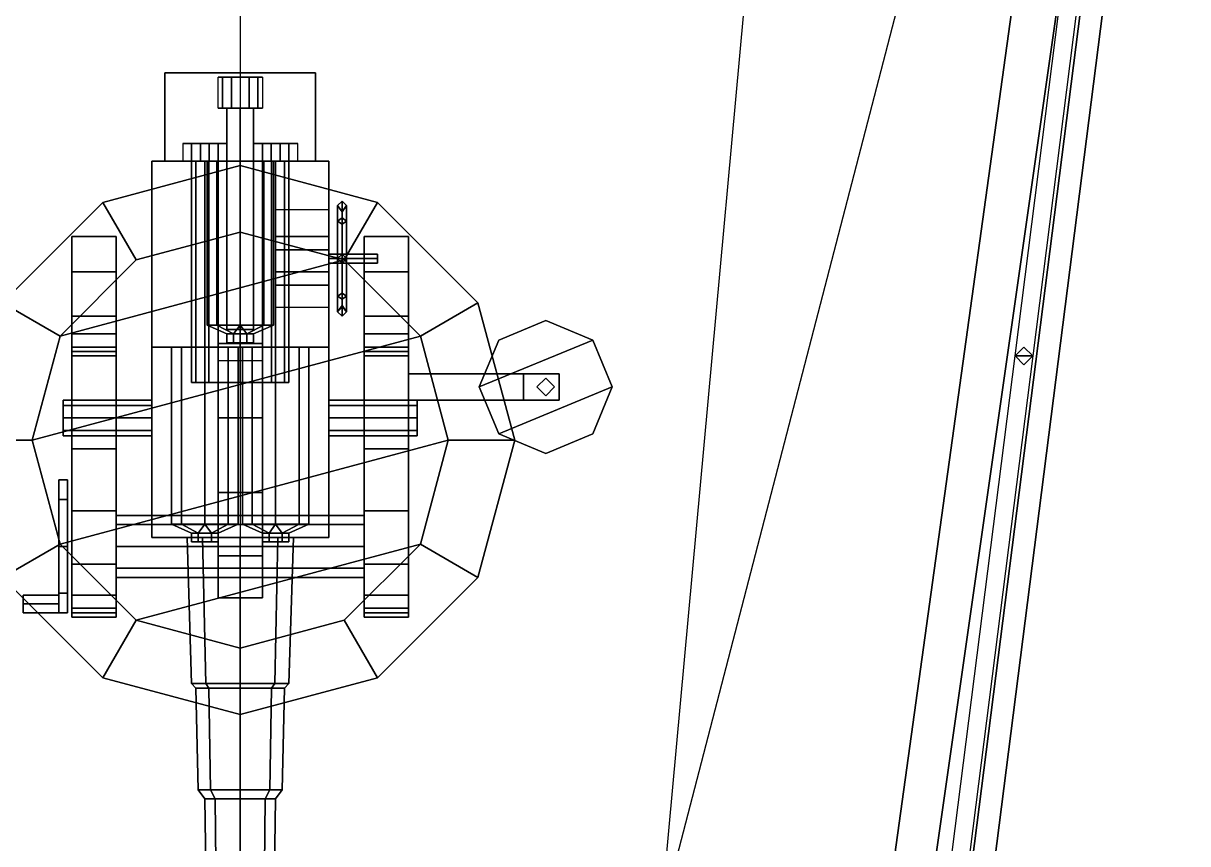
# Model space of a CAD drawing. Header units: millimetres. Extents: x -2.1 to 3, y -13.1 to 18.3.
# Drawn here: x -0.49 to 2.14, y -7.912 to -6.058 of the extents above; entities that cross this region are included whole.
import ezdxf

# ---------------------------------------------------------------- set-up
doc = ezdxf.new("R2010")
doc.units = ezdxf.units.MM
for name, color, linetype in [('barrel', 1, 'Continuous'), ('h2', 6, 'Continuous'), ('sleeve', 5, 'Continuous'), ('turret', 2, 'Continuous')]:
    doc.layers.add(name, color=color, linetype=linetype)

msp = doc.modelspace()

# ---------------------------------------------------------------- linework, layer by layer
for points in [[(0, -5.48, -1.16), (0, -11.79, -1.07), (-0.95, -8.08, -0.86), (-1.36, -3.6, -0.86)], [(-2.09, -4.52, 1.89), (-1.52, -9, 1.95), (1.52, -9, 1.95), (2.09, -4.52, 1.89)], [(2.14, -4.52, 1.74), (1.57, -9, 1.8), (1.52, -9, 1.8), (2.09, -4.52, 1.74)], [(2.09, -4.52, 1.86), (1.52, -9, 1.92), (1.57, -9, 1.92), (2.14, -4.52, 1.86)], [(1.57, -9, 1.92), (1.57, -9, 1.8), (2.14, -4.52, 1.74), (2.14, -4.52, 1.86)], [(0, -6.38, 1.94), (-0.31, -6.4631, 1.94), (-0.235, -6.593, 1.94), (0, -6.53, 1.94)], [(0, -6.38, 1.91), (-0.31, -6.4631, 1.91), (-0.31, -6.4631, 1.94), (0, -6.38, 1.94)], [(0.31, -6.4631, 1.94), (0, -6.38, 1.94), (0, -6.53, 1.94), (0.235, -6.593, 1.94)], [(0.31, -6.4631, 1.91), (0, -6.38, 1.91), (0, -6.38, 1.94), (0.31, -6.4631, 1.94)], [(-0.31, -6.4631, 1.94), (-0.5369, -6.69, 1.94), (-0.407, -6.765, 1.94), (-0.235, -6.593, 1.94)], [(-0.31, -6.4631, 1.91), (-0.5369, -6.69, 1.91), (-0.5369, -6.69, 1.94), (-0.31, -6.4631, 1.94)], [(0.5369, -6.69, 1.94), (0.31, -6.4631, 1.94), (0.235, -6.593, 1.94), (0.407, -6.765, 1.94)], [(0.5369, -6.69, 1.91), (0.31, -6.4631, 1.91), (0.31, -6.4631, 1.94), (0.5369, -6.69, 1.94)], [(-0.5369, -6.69, 1.94), (-0.62, -7, 1.94), (-0.47, -7, 1.94), (-0.407, -6.765, 1.94)], [(0.62, -7, 1.94), (0.5369, -6.69, 1.94), (0.407, -6.765, 1.94), (0.47, -7, 1.94)], [(0.62, -7, 1.91), (0.5369, -6.69, 1.91), (0.5369, -6.69, 1.94), (0.62, -7, 1.94)], [(-0.62, -7, 1.94), (-0.5369, -7.31, 1.94), (-0.407, -7.235, 1.94), (-0.47, -7, 1.94)], [(0.5369, -7.31, 1.94), (0.62, -7, 1.94), (0.47, -7, 1.94), (0.407, -7.235, 1.94)], [(0.5369, -7.31, 1.91), (0.62, -7, 1.91), (0.62, -7, 1.94), (0.5369, -7.31, 1.94)], [(-0.5369, -7.31, 1.94), (-0.31, -7.5369, 1.94), (-0.235, -7.407, 1.94), (-0.407, -7.235, 1.94)], [(0.31, -7.5369, 1.94), (0.5369, -7.31, 1.94), (0.407, -7.235, 1.94), (0.235, -7.407, 1.94)], [(-0.5369, -7.31, 1.91), (-0.31, -7.5369, 1.91), (-0.31, -7.5369, 1.94), (-0.5369, -7.31, 1.94)], [(0.31, -7.5369, 1.91), (0.5369, -7.31, 1.91), (0.5369, -7.31, 1.94), (0.31, -7.5369, 1.94)], [(-0.31, -7.5369, 1.94), (0, -7.62, 1.94), (0, -7.47, 1.94), (-0.235, -7.407, 1.94)], [(0, -7.62, 1.94), (0.31, -7.5369, 1.94), (0.235, -7.407, 1.94), (0, -7.47, 1.94)], [(-0.31, -7.5369, 1.91), (0, -7.62, 1.91), (0, -7.62, 1.94), (-0.31, -7.5369, 1.94)], [(0, -7.62, 1.91), (0.31, -7.5369, 1.91), (0.31, -7.5369, 1.94), (0, -7.62, 1.94)]]:
    msp.add_3dface(points)
at = {"layer": 'barrel'}
for points in [[(0.17, -6.37, 3.21), (0.17, -6.17, 3.21), (-0.17, -6.17, 3.21), (-0.17, -6.37, 3.21)], [(-0.17, -6.37, 2.92), (-0.17, -6.17, 2.92), (0.17, -6.17, 2.92), (0.17, -6.37, 2.92)], [(0.17, -6.17, 3.21), (0.17, -6.17, 2.92), (-0.17, -6.17, 2.92), (-0.17, -6.17, 3.21)], [(-0.17, -6.17, 3.21), (-0.17, -6.17, 2.92), (-0.17, -6.37, 2.92), (-0.17, -6.37, 3.21)], [(0.05, -6.18, 2.92), (0.04, -6.18, 2.85), (-0.04, -6.18, 2.85), (-0.05, -6.18, 2.92)], [(-0.05, -6.18, 2.92), (-0.04, -6.18, 2.85), (-0.04, -6.25, 2.85), (-0.05, -6.25, 2.92)], [(-0.02, -6.18, 2.79), (-0.04, -6.18, 2.85), (0.04, -6.18, 2.85), (0.02, -6.18, 2.79)], [(-0.02, -6.25, 2.79), (-0.04, -6.25, 2.85), (-0.04, -6.18, 2.85), (-0.02, -6.18, 2.79)], [(0.02, -6.18, 2.79), (0.02, -6.25, 2.79), (-0.02, -6.25, 2.79), (-0.02, -6.18, 2.79)], [(0.04, -6.18, 2.85), (0.04, -6.25, 2.85), (0.02, -6.25, 2.79), (0.02, -6.18, 2.79)], [(0.04, -6.25, 2.85), (0.04, -6.18, 2.85), (0.05, -6.18, 2.92), (0.05, -6.25, 2.92)], [(0.17, -6.37, 2.92), (0.17, -6.17, 2.92), (0.17, -6.17, 3.21), (0.17, -6.37, 3.21)], [(-0.05, -6.25, 2.92), (-0.04, -6.25, 2.85), (0.04, -6.25, 2.85), (0.05, -6.25, 2.92)], [(0.02, -6.25, 2.79), (0.04, -6.25, 2.85), (-0.04, -6.25, 2.85), (-0.02, -6.25, 2.79)], [(0, -6.75, 2.86), (-0.03, -6.75, 2.89), (-0.03, -6.25, 2.89), (0, -6.25, 2.86)], [(-0.03, -6.75, 2.89), (0, -6.75, 2.92), (0, -6.25, 2.92), (-0.03, -6.25, 2.89)], [(0.03, -6.75, 2.89), (0, -6.75, 2.86), (0, -6.25, 2.86), (0.03, -6.25, 2.89)], [(0, -6.75, 2.92), (0.03, -6.75, 2.89), (0.03, -6.25, 2.89), (0, -6.25, 2.92)], [(-0.11, -6.33, 3.27), (-0.13, -6.33, 3.21), (-0.13, -6.37, 3.21), (-0.11, -6.37, 3.27)], [(-0.05, -6.33, 3.27), (-0.03, -6.33, 3.21), (-0.13, -6.33, 3.21), (-0.11, -6.33, 3.27)], [(-0.09, -6.37, 3.3), (-0.09, -6.33, 3.3), (-0.11, -6.33, 3.27), (-0.11, -6.37, 3.27)], [(-0.11, -6.33, 3.27), (-0.09, -6.33, 3.3), (-0.07, -6.33, 3.3), (-0.05, -6.33, 3.27)], [(-0.07, -6.37, 3.3), (-0.07, -6.33, 3.3), (-0.09, -6.33, 3.3), (-0.09, -6.37, 3.3)], [(-0.05, -6.33, 3.27), (-0.07, -6.33, 3.3), (-0.07, -6.37, 3.3), (-0.05, -6.37, 3.27)], [(-0.03, -6.37, 3.21), (-0.03, -6.33, 3.21), (-0.05, -6.33, 3.27), (-0.05, -6.37, 3.27)], [(0.11, -6.33, 3.27), (0.13, -6.33, 3.21), (0.03, -6.33, 3.21), (0.05, -6.33, 3.27)], [(0.05, -6.33, 3.27), (0.03, -6.33, 3.21), (0.03, -6.37, 3.21), (0.05, -6.37, 3.27)], [(0.05, -6.33, 3.27), (0.07, -6.33, 3.3), (0.09, -6.33, 3.3), (0.11, -6.33, 3.27)], [(0.07, -6.37, 3.3), (0.07, -6.33, 3.3), (0.05, -6.33, 3.27), (0.05, -6.37, 3.27)], [(0.09, -6.37, 3.3), (0.09, -6.33, 3.3), (0.07, -6.33, 3.3), (0.07, -6.37, 3.3)], [(0.11, -6.33, 3.27), (0.09, -6.33, 3.3), (0.09, -6.37, 3.3), (0.11, -6.37, 3.27)], [(0.13, -6.37, 3.21), (0.13, -6.33, 3.21), (0.11, -6.33, 3.27), (0.11, -6.37, 3.27)], [(-0.17, -6.37, 3.21), (-0.17, -6.37, 2.92), (0.17, -6.37, 2.92), (0.17, -6.37, 3.21)], [(-0.11, -6.37, 3.27), (-0.13, -6.37, 3.21), (-0.03, -6.37, 3.21), (-0.05, -6.37, 3.27)], [(-0.08, -6.87, 3.24), (-0.11, -6.87, 3.27), (-0.11, -6.37, 3.27), (-0.08, -6.37, 3.24)], [(-0.11, -6.87, 3.27), (-0.08, -6.87, 3.3), (-0.08, -6.37, 3.3), (-0.11, -6.37, 3.27)], [(-0.05, -6.37, 3.27), (-0.07, -6.37, 3.3), (-0.09, -6.37, 3.3), (-0.11, -6.37, 3.27)], [(-0.0707, -6.87, 3.0093), (-0.1, -6.87, 3.08), (-0.1, -6.37, 3.08), (-0.0707, -6.37, 3.0093)], [(-0.1, -6.87, 3.08), (-0.0707, -6.87, 3.1507), (-0.0707, -6.37, 3.1507), (-0.1, -6.37, 3.08)], [(-0.05, -6.87, 3.27), (-0.08, -6.87, 3.24), (-0.08, -6.37, 3.24), (-0.05, -6.37, 3.27)], [(-0.08, -6.87, 3.3), (-0.05, -6.87, 3.27), (-0.05, -6.37, 3.27), (-0.08, -6.37, 3.3)], [(0, -6.87, 2.98), (-0.0707, -6.87, 3.0093), (-0.0707, -6.37, 3.0093), (0, -6.37, 2.98)], [(-0.0707, -6.87, 3.1507), (0, -6.87, 3.18), (0, -6.37, 3.18), (-0.0707, -6.37, 3.1507)], [(0.0707, -6.87, 3.0093), (0, -6.87, 2.98), (0, -6.37, 2.98), (0.0707, -6.37, 3.0093)], [(0, -6.87, 3.18), (0.0707, -6.87, 3.1507), (0.0707, -6.37, 3.1507), (0, -6.37, 3.18)], [(0.05, -6.37, 3.27), (0.03, -6.37, 3.21), (0.13, -6.37, 3.21), (0.11, -6.37, 3.27)], [(0.08, -6.87, 3.24), (0.05, -6.87, 3.27), (0.05, -6.37, 3.27), (0.08, -6.37, 3.24)], [(0.05, -6.87, 3.27), (0.08, -6.87, 3.3), (0.08, -6.37, 3.3), (0.05, -6.37, 3.27)], [(0.11, -6.37, 3.27), (0.09, -6.37, 3.3), (0.07, -6.37, 3.3), (0.05, -6.37, 3.27)], [(0.1, -6.87, 3.08), (0.0707, -6.87, 3.0093), (0.0707, -6.37, 3.0093), (0.1, -6.37, 3.08)], [(0.0707, -6.87, 3.1507), (0.1, -6.87, 3.08), (0.1, -6.37, 3.08), (0.0707, -6.37, 3.1507)], [(0.11, -6.87, 3.27), (0.08, -6.87, 3.24), (0.08, -6.37, 3.24), (0.11, -6.37, 3.27)], [(0.08, -6.87, 3.3), (0.11, -6.87, 3.27), (0.11, -6.37, 3.27), (0.08, -6.37, 3.3)], [(-0.0424, -9.19, 3.0376), (-0.06, -9.19, 3.08), (-0.08, -7.81, 3.08), (-0.0566, -7.81, 3.0234)], [(-0.06, -9.19, 3.08), (-0.0424, -9.19, 3.1224), (-0.0566, -7.81, 3.1366), (-0.08, -7.81, 3.08)], [(0, -9.19, 3.02), (-0.0424, -9.19, 3.0376), (-0.0566, -7.81, 3.0234), (0, -7.81, 3)], [(-0.0424, -9.19, 3.1224), (0, -9.19, 3.14), (0, -7.81, 3.16), (-0.0566, -7.81, 3.1366)], [(0.0424, -9.19, 3.0376), (0, -9.19, 3.02), (0, -7.81, 3), (0.0566, -7.81, 3.0234)], [(0, -9.19, 3.14), (0.0424, -9.19, 3.1224), (0.0566, -7.81, 3.1366), (0, -7.81, 3.16)], [(0.06, -9.19, 3.08), (0.0424, -9.19, 3.0376), (0.0566, -7.81, 3.0234), (0.08, -7.81, 3.08)], [(0.0424, -9.19, 3.1224), (0.06, -9.19, 3.08), (0.08, -7.81, 3.08), (0.0566, -7.81, 3.1366)]]:
    msp.add_3dface(points, dxfattribs=at)
at = {"layer": 'h2'}
for points in [[(0, -5.48, -1.16), (0, -11.79, -1.07), (0.95, -8.08, -0.86), (1.36, -3.6, -0.86)], [(0.95, -8.08, -0.86), (0.5, -10.29, -0.86), (1.42, -8.36, -0.02), (2.04, -3.88, -0.02)], [(2.04, -3.88, -0.02), (1.42, -8.36, -0.02), (1.42, -9, 1.02), (2.06, -4.52, 1.02)], [(2.06, -4.52, 1.02), (1.42, -9, 1.02), (1.52, -9, 1.8), (2.09, -4.52, 1.74)], [(2.09, -4.52, 1.86), (1.52, -9, 1.92), (1.52, -9, 1.95), (2.09, -4.52, 1.89)], [(1.98, -5.31, 2.35), (1.79, -6.81, 2.37), (1.75, -6.81, 2.37), (1.94, -5.31, 2.35)], [(1.98, -5.31, 2.74), (1.79, -6.81, 2.76), (1.75, -6.81, 2.76), (1.94, -5.31, 2.74)], [(1.79, -6.81, 2.37), (1.6, -8.31, 2.39), (1.56, -8.31, 2.39), (1.75, -6.81, 2.37)], [(1.79, -6.81, 2.76), (1.6, -8.31, 2.78), (1.56, -8.31, 2.78), (1.75, -6.81, 2.76)], [(1.75, -6.81, 1.92), (1.77, -6.79, 1.92), (1.77, -6.79, 2.76), (1.75, -6.81, 2.76)], [(1.77, -6.83, 1.92), (1.75, -6.81, 1.92), (1.75, -6.81, 2.76), (1.77, -6.83, 2.76)], [(1.77, -6.79, 1.92), (1.79, -6.81, 1.92), (1.79, -6.81, 2.76), (1.77, -6.79, 2.76)], [(1.79, -6.81, 1.92), (1.77, -6.83, 1.92), (1.77, -6.83, 2.76), (1.79, -6.81, 2.76)]]:
    msp.add_3dface(points, dxfattribs=at)
at = {"layer": 'sleeve'}
for points in [[(0.2, -6.79, 3.36), (0.2, -6.37, 3.36), (-0.2, -6.37, 3.36), (-0.2, -6.79, 3.36)], [(-0.2, -6.37, 3.36), (-0.2, -6.37, 2.96), (-0.2, -6.79, 3.2), (-0.2, -6.79, 3.36)], [(-0.2, -7.22, 2.96), (-0.2, -6.37, 2.96), (0.2, -6.37, 2.96), (0.2, -7.22, 2.96)], [(0.2, -6.37, 3.36), (0.2, -6.37, 2.96), (-0.2, -6.37, 2.96), (-0.2, -6.37, 3.36)], [(-0.2, -6.79, 3.2), (-0.2, -6.37, 2.96), (-0.2, -7.22, 2.96), (-0.2, -7.22, 3.2)], [(-0.075, -6.37, 2.89), (0.053, -6.37, 2.837), (0, -6.37, 2.815), (-0.053, -6.37, 2.837)], [(-0.053, -6.37, 2.943), (0.075, -6.37, 2.89), (0.053, -6.37, 2.837), (-0.075, -6.37, 2.89)], [(-0.053, -6.74, 2.837), (-0.075, -6.74, 2.89), (-0.075, -6.37, 2.89), (-0.053, -6.37, 2.837)], [(-0.075, -6.74, 2.89), (-0.053, -6.74, 2.943), (-0.053, -6.37, 2.943), (-0.075, -6.37, 2.89)], [(0, -6.37, 2.965), (0.053, -6.37, 2.943), (0.075, -6.37, 2.89), (-0.053, -6.37, 2.943)], [(0, -6.74, 2.815), (-0.053, -6.74, 2.837), (-0.053, -6.37, 2.837), (0, -6.37, 2.815)], [(-0.053, -6.74, 2.943), (0, -6.74, 2.965), (0, -6.37, 2.965), (-0.053, -6.37, 2.943)], [(0.053, -6.74, 2.837), (0, -6.74, 2.815), (0, -6.37, 2.815), (0.053, -6.37, 2.837)], [(0, -6.74, 2.965), (0.053, -6.74, 2.943), (0.053, -6.37, 2.943), (0, -6.37, 2.965)], [(0.075, -6.74, 2.89), (0.053, -6.74, 2.837), (0.053, -6.37, 2.837), (0.075, -6.37, 2.89)], [(0.053, -6.74, 2.943), (0.075, -6.74, 2.89), (0.075, -6.37, 2.89), (0.053, -6.37, 2.943)], [(0.2, -6.79, 3.2), (0.2, -6.37, 2.96), (0.2, -6.37, 3.36), (0.2, -6.79, 3.36)], [(0.2, -7.22, 2.96), (0.2, -6.37, 2.96), (0.2, -6.79, 3.2), (0.2, -7.22, 3.2)], [(0.22, -6.47, 3.45), (0.23, -6.46, 3.45), (0.23, -6.4981, 3.3581), (0.22, -6.5051, 3.3651)], [(0.22, -6.5051, 3.5349), (0.23, -6.4981, 3.5419), (0.23, -6.46, 3.45), (0.22, -6.47, 3.45)], [(0.23, -6.46, 3.45), (0.24, -6.47, 3.45), (0.24, -6.5051, 3.3651), (0.23, -6.4981, 3.3581)], [(0.23, -6.4981, 3.5419), (0.24, -6.5051, 3.5349), (0.24, -6.47, 3.45), (0.23, -6.46, 3.45)], [(0.2, -6.54, 3.46), (0.2, -6.48, 3.36), (0.08, -6.48, 3.36), (0.08, -6.54, 3.46)], [(0.08, -6.54, 3.46), (0.08, -6.48, 3.36), (0.08, -6.7, 3.36), (0.08, -6.65, 3.46)], [(0.2, -6.7, 3.36), (0.2, -6.48, 3.36), (0.2, -6.54, 3.46), (0.2, -6.65, 3.46)], [(0.23, -6.4841, 3.44), (0.22, -6.47, 3.45), (0.22, -6.5051, 3.3651), (0.23, -6.5122, 3.3722)], [(0.23, -6.6959, 3.44), (0.22, -6.71, 3.45), (0.22, -6.47, 3.45), (0.23, -6.4841, 3.44)], [(0.22, -6.71, 3.45), (0.23, -6.6959, 3.46), (0.23, -6.4841, 3.46), (0.22, -6.47, 3.45)], [(0.23, -6.5122, 3.5278), (0.22, -6.5051, 3.5349), (0.22, -6.47, 3.45), (0.23, -6.4841, 3.46)], [(0.24, -6.47, 3.45), (0.23, -6.4841, 3.44), (0.23, -6.5122, 3.3722), (0.24, -6.5051, 3.3651)], [(0.24, -6.71, 3.45), (0.23, -6.6959, 3.44), (0.23, -6.4841, 3.44), (0.24, -6.47, 3.45)], [(0.23, -6.6959, 3.46), (0.24, -6.71, 3.45), (0.24, -6.47, 3.45), (0.23, -6.4841, 3.46)], [(0.24, -6.5051, 3.5349), (0.23, -6.5122, 3.5278), (0.23, -6.4841, 3.46), (0.24, -6.47, 3.45)], [(0.22, -6.5051, 3.3651), (0.23, -6.4981, 3.3581), (0.23, -6.59, 3.32), (0.22, -6.59, 3.33)], [(0.22, -6.59, 3.57), (0.23, -6.59, 3.58), (0.23, -6.4981, 3.5419), (0.22, -6.5051, 3.5349)], [(0.23, -6.5122, 3.3722), (0.22, -6.5051, 3.3651), (0.22, -6.59, 3.33), (0.23, -6.58, 3.3441)], [(0.23, -6.58, 3.5559), (0.22, -6.59, 3.57), (0.22, -6.5051, 3.5349), (0.23, -6.5122, 3.5278)], [(0.23, -6.4981, 3.3581), (0.24, -6.5051, 3.3651), (0.24, -6.59, 3.33), (0.23, -6.59, 3.32)], [(0.23, -6.59, 3.58), (0.24, -6.59, 3.57), (0.24, -6.5051, 3.5349), (0.23, -6.4981, 3.5419)], [(0.24, -6.5051, 3.3651), (0.23, -6.5122, 3.3722), (0.23, -6.58, 3.3441), (0.24, -6.59, 3.33)], [(0.24, -6.59, 3.57), (0.23, -6.58, 3.5559), (0.23, -6.5122, 3.5278), (0.24, -6.5051, 3.5349)], [(0.08, -6.57, 3.5), (0.08, -6.54, 3.46), (0.08, -6.65, 3.46), (0.08, -6.62, 3.5)], [(0.2, -6.57, 3.5), (0.2, -6.54, 3.46), (0.08, -6.54, 3.46), (0.08, -6.57, 3.5)], [(0.2, -6.65, 3.46), (0.2, -6.54, 3.46), (0.2, -6.57, 3.5), (0.2, -6.62, 3.5)], [(0.2, -6.62, 3.5), (0.2, -6.57, 3.5), (0.08, -6.57, 3.5), (0.08, -6.62, 3.5)], [(0.2, -6.59, 3.44), (0.2, -6.58, 3.45), (0.23, -6.58, 3.45), (0.23, -6.59, 3.44)], [(0.2, -6.58, 3.45), (0.2, -6.59, 3.46), (0.23, -6.59, 3.46), (0.23, -6.58, 3.45)], [(0.2, -6.6, 3.45), (0.2, -6.59, 3.44), (0.23, -6.59, 3.44), (0.23, -6.6, 3.45)], [(0.2, -6.59, 3.46), (0.2, -6.6, 3.45), (0.23, -6.6, 3.45), (0.23, -6.59, 3.46)], [(0.23, -6.58, 3.3441), (0.22, -6.59, 3.33), (0.22, -6.59, 3.57), (0.23, -6.58, 3.5559)], [(0.22, -6.59, 3.33), (0.23, -6.6, 3.3441), (0.23, -6.6, 3.5559), (0.22, -6.59, 3.57)], [(0.22, -6.59, 3.33), (0.23, -6.59, 3.32), (0.23, -6.6819, 3.3581), (0.22, -6.6749, 3.3651)], [(0.23, -6.6, 3.3441), (0.22, -6.59, 3.33), (0.22, -6.6749, 3.3651), (0.23, -6.6678, 3.3722)], [(0.22, -6.6749, 3.5349), (0.23, -6.6819, 3.5419), (0.23, -6.59, 3.58), (0.22, -6.59, 3.57)], [(0.23, -6.6678, 3.5278), (0.22, -6.6749, 3.5349), (0.22, -6.59, 3.57), (0.23, -6.6, 3.5559)], [(0.24, -6.59, 3.33), (0.23, -6.58, 3.3441), (0.23, -6.58, 3.5559), (0.24, -6.59, 3.57)], [(0.23, -6.59, 3.32), (0.23, -6.58, 3.33), (0.31, -6.58, 3.33), (0.31, -6.59, 3.32)], [(0.23, -6.58, 3.33), (0.23, -6.59, 3.34), (0.31, -6.59, 3.34), (0.31, -6.58, 3.33)], [(0.23, -6.6, 3.3441), (0.24, -6.59, 3.33), (0.24, -6.59, 3.57), (0.23, -6.6, 3.5559)], [(0.23, -6.6, 3.33), (0.23, -6.59, 3.32), (0.31, -6.59, 3.32), (0.31, -6.6, 3.33)], [(0.23, -6.59, 3.34), (0.23, -6.6, 3.33), (0.31, -6.6, 3.33), (0.31, -6.59, 3.34)], [(0.23, -6.59, 3.32), (0.24, -6.59, 3.33), (0.24, -6.6749, 3.3651), (0.23, -6.6819, 3.3581)], [(0.24, -6.59, 3.33), (0.23, -6.6, 3.3441), (0.23, -6.6678, 3.3722), (0.24, -6.6749, 3.3651)], [(0.23, -6.6819, 3.5419), (0.24, -6.6749, 3.5349), (0.24, -6.59, 3.57), (0.23, -6.59, 3.58)], [(0.24, -6.6749, 3.5349), (0.23, -6.6678, 3.5278), (0.23, -6.6, 3.5559), (0.24, -6.59, 3.57)], [(0.31, -6.59, 3.34), (0.31, -6.6, 3.33), (0.31, -6.59, 3.32), (0.31, -6.58, 3.33)], [(0.08, -6.62, 3.5), (0.08, -6.65, 3.46), (0.2, -6.65, 3.46), (0.2, -6.62, 3.5)], [(0.08, -6.65, 3.46), (0.08, -6.7, 3.36), (0.2, -6.7, 3.36), (0.2, -6.65, 3.46)], [(0.23, -6.6678, 3.3722), (0.22, -6.6749, 3.3651), (0.22, -6.71, 3.45), (0.23, -6.7, 3.45)], [(0.23, -6.7, 3.45), (0.22, -6.71, 3.45), (0.22, -6.6749, 3.5349), (0.23, -6.6678, 3.5278)], [(0.22, -6.6749, 3.3651), (0.23, -6.6819, 3.3581), (0.23, -6.72, 3.45), (0.22, -6.71, 3.45)], [(0.22, -6.71, 3.45), (0.23, -6.72, 3.45), (0.23, -6.6819, 3.5419), (0.22, -6.6749, 3.5349)], [(0.24, -6.6749, 3.3651), (0.23, -6.6678, 3.3722), (0.23, -6.7, 3.45), (0.24, -6.71, 3.45)], [(0.24, -6.71, 3.45), (0.23, -6.7, 3.45), (0.23, -6.6678, 3.5278), (0.24, -6.6749, 3.5349)], [(0.23, -6.6819, 3.3581), (0.24, -6.6749, 3.3651), (0.24, -6.71, 3.45), (0.23, -6.72, 3.45)], [(0.23, -6.72, 3.45), (0.24, -6.71, 3.45), (0.24, -6.6749, 3.5349), (0.23, -6.6819, 3.5419)], [(-0.03, -6.76, 2.89), (-0.015, -6.76, 2.916), (-0.053, -6.74, 2.943), (-0.075, -6.74, 2.89)], [(-0.015, -6.76, 2.864), (-0.03, -6.76, 2.89), (-0.075, -6.74, 2.89), (-0.053, -6.74, 2.837)], [(-0.015, -6.76, 2.864), (-0.015, -6.76, 2.864), (-0.053, -6.74, 2.837), (0, -6.74, 2.815)], [(-0.015, -6.76, 2.916), (0.015, -6.76, 2.916), (0, -6.74, 2.965), (-0.053, -6.74, 2.943)], [(0.015, -6.76, 2.864), (-0.015, -6.76, 2.864), (0, -6.74, 2.815), (0.053, -6.74, 2.837)], [(0.015, -6.76, 2.916), (0.015, -6.76, 2.916), (0.053, -6.74, 2.943), (0, -6.74, 2.965)], [(0.03, -6.76, 2.89), (0.015, -6.76, 2.864), (0.053, -6.74, 2.837), (0.075, -6.74, 2.89)], [(0.015, -6.76, 2.916), (0.03, -6.76, 2.89), (0.075, -6.74, 2.89), (0.053, -6.74, 2.943)], [(-0.05, -6.7816, 2.6735), (-0.05, -6.82, 2.96), (0.05, -6.82, 2.96), (0.05, -6.7816, 2.6735)], [(-0.05, -7.22, 2.96), (-0.05, -6.82, 2.96), (-0.05, -6.7816, 2.6735), (-0.05, -6.95, 2.64)], [(-0.05, -6.95, 2.64), (-0.05, -6.7816, 2.6735), (0.05, -6.7816, 2.6735), (0.05, -6.95, 2.64)], [(-0.015, -6.78, 2.864), (-0.03, -6.78, 2.89), (-0.03, -6.76, 2.89), (-0.015, -6.76, 2.864)], [(-0.03, -6.78, 2.89), (-0.015, -6.78, 2.916), (-0.015, -6.76, 2.916), (-0.03, -6.76, 2.89)], [(-0.015, -6.78, 2.864), (0.015, -6.78, 2.864), (0.03, -6.78, 2.89), (-0.03, -6.78, 2.89)], [(-0.03, -6.78, 2.89), (0.03, -6.78, 2.89), (0.015, -6.78, 2.916), (-0.015, -6.78, 2.916)], [(0.015, -6.78, 2.864), (-0.015, -6.78, 2.864), (-0.015, -6.76, 2.864), (0.015, -6.76, 2.864)], [(-0.015, -6.78, 2.916), (0.015, -6.78, 2.916), (0.015, -6.76, 2.916), (-0.015, -6.76, 2.916)], [(0.03, -6.78, 2.89), (0.015, -6.78, 2.864), (0.015, -6.76, 2.864), (0.03, -6.76, 2.89)], [(0.015, -6.78, 2.916), (0.03, -6.78, 2.89), (0.03, -6.76, 2.89), (0.015, -6.76, 2.916)], [(0.05, -6.95, 2.64), (0.05, -6.7816, 2.6735), (0.05, -6.82, 2.96), (0.05, -7.22, 2.96)], [(-0.2, -6.79, 3.36), (-0.2, -6.79, 3.2), (0.2, -6.79, 3.2), (0.2, -6.79, 3.36)], [(0.2, -7.22, 3.2), (0.2, -6.79, 3.2), (-0.2, -6.79, 3.2), (-0.2, -7.22, 3.2)], [(-0.133, -7.19, 3.217), (-0.155, -7.19, 3.27), (-0.155, -6.79, 3.27), (-0.133, -6.79, 3.217)], [(-0.155, -7.19, 3.27), (-0.133, -7.19, 3.323), (-0.133, -6.79, 3.323), (-0.155, -6.79, 3.27)], [(-0.08, -7.19, 3.195), (-0.133, -7.19, 3.217), (-0.133, -6.79, 3.217), (-0.08, -6.79, 3.195)], [(-0.133, -7.19, 3.323), (-0.08, -7.19, 3.345), (-0.08, -6.79, 3.345), (-0.133, -6.79, 3.323)], [(-0.027, -7.19, 3.217), (-0.08, -7.19, 3.195), (-0.08, -6.79, 3.195), (-0.027, -6.79, 3.217)], [(-0.08, -7.19, 3.345), (-0.027, -7.19, 3.323), (-0.027, -6.79, 3.323), (-0.08, -6.79, 3.345)], [(-0.005, -7.19, 3.27), (-0.027, -7.19, 3.217), (-0.027, -6.79, 3.217), (-0.005, -6.79, 3.27)], [(-0.027, -7.19, 3.323), (-0.005, -7.19, 3.27), (-0.005, -6.79, 3.27), (-0.027, -6.79, 3.323)], [(0.027, -7.19, 3.217), (0.005, -7.19, 3.27), (0.005, -6.79, 3.27), (0.027, -6.79, 3.217)], [(0.005, -7.19, 3.27), (0.027, -7.19, 3.323), (0.027, -6.79, 3.323), (0.005, -6.79, 3.27)], [(0.08, -7.19, 3.195), (0.027, -7.19, 3.217), (0.027, -6.79, 3.217), (0.08, -6.79, 3.195)], [(0.027, -7.19, 3.323), (0.08, -7.19, 3.345), (0.08, -6.79, 3.345), (0.027, -6.79, 3.323)], [(0.133, -7.19, 3.217), (0.08, -7.19, 3.195), (0.08, -6.79, 3.195), (0.133, -6.79, 3.217)], [(0.08, -7.19, 3.345), (0.133, -7.19, 3.323), (0.133, -6.79, 3.323), (0.08, -6.79, 3.345)], [(0.155, -7.19, 3.27), (0.133, -7.19, 3.217), (0.133, -6.79, 3.217), (0.155, -6.79, 3.27)], [(0.133, -7.19, 3.323), (0.155, -7.19, 3.27), (0.155, -6.79, 3.27), (0.133, -6.79, 3.323)], [(-0.4, -6.95, 3.12), (-0.4, -6.9217, 3.1083), (-0.4, -6.91, 3.08), (-0.4, -6.9783, 3.1083)], [(-0.4, -6.9783, 3.1083), (-0.4, -6.91, 3.08), (-0.4, -6.9217, 3.0517), (-0.4, -6.99, 3.08)], [(-0.4, -6.9217, 3.0517), (-0.4, -6.91, 3.08), (-0.2, -6.91, 3.08), (-0.2, -6.9217, 3.0517)], [(-0.4, -6.91, 3.08), (-0.4, -6.9217, 3.1083), (-0.2, -6.9217, 3.1083), (-0.2, -6.91, 3.08)], [(0.2, -6.9217, 3.0517), (0.2, -6.91, 3.08), (0.4, -6.91, 3.08), (0.4, -6.9217, 3.0517)], [(0.2, -6.91, 3.08), (0.2, -6.9217, 3.1083), (0.4, -6.9217, 3.1083), (0.4, -6.91, 3.08)], [(0.4, -6.91, 3.08), (0.4, -6.9783, 3.0517), (0.4, -6.95, 3.04), (0.4, -6.9217, 3.0517)], [(0.4, -6.9217, 3.1083), (0.4, -6.99, 3.08), (0.4, -6.9783, 3.0517), (0.4, -6.91, 3.08)], [(-0.4, -6.99, 3.08), (-0.4, -6.9217, 3.0517), (-0.4, -6.95, 3.04), (-0.4, -6.9783, 3.0517)], [(-0.4, -6.95, 3.04), (-0.4, -6.9217, 3.0517), (-0.2, -6.9217, 3.0517), (-0.2, -6.95, 3.04)], [(-0.4, -6.9217, 3.1083), (-0.4, -6.95, 3.12), (-0.2, -6.95, 3.12), (-0.2, -6.9217, 3.1083)], [(0.2, -6.95, 3.04), (0.2, -6.9217, 3.0517), (0.4, -6.9217, 3.0517), (0.4, -6.95, 3.04)], [(0.2, -6.9217, 3.1083), (0.2, -6.95, 3.12), (0.4, -6.95, 3.12), (0.4, -6.9217, 3.1083)], [(0.4, -6.95, 3.12), (0.4, -6.9783, 3.1083), (0.4, -6.99, 3.08), (0.4, -6.9217, 3.1083)], [(-0.4, -6.9783, 3.0517), (-0.4, -6.95, 3.04), (-0.2, -6.95, 3.04), (-0.2, -6.9783, 3.0517)], [(-0.4, -6.95, 3.12), (-0.4, -6.9783, 3.1083), (-0.2, -6.9783, 3.1083), (-0.2, -6.95, 3.12)], [(-0.05, -7.2611, 2.7689), (-0.05, -7.22, 2.96), (-0.05, -6.95, 2.64), (-0.05, -7.1184, 2.6735)], [(-0.05, -7.1184, 2.6735), (-0.05, -6.95, 2.64), (0.05, -6.95, 2.64), (0.05, -7.1184, 2.6735)], [(0.05, -7.1184, 2.6735), (0.05, -6.95, 2.64), (0.05, -7.22, 2.96), (0.05, -7.2611, 2.7689)], [(0.2, -6.9783, 3.0517), (0.2, -6.95, 3.04), (0.4, -6.95, 3.04), (0.4, -6.9783, 3.0517)], [(0.2, -6.95, 3.12), (0.2, -6.9783, 3.1083), (0.4, -6.9783, 3.1083), (0.4, -6.95, 3.12)], [(-0.4, -6.99, 3.08), (-0.4, -6.9783, 3.0517), (-0.2, -6.9783, 3.0517), (-0.2, -6.99, 3.08)], [(-0.4, -6.9783, 3.1083), (-0.4, -6.99, 3.08), (-0.2, -6.99, 3.08), (-0.2, -6.9783, 3.1083)], [(0.2, -6.99, 3.08), (0.2, -6.9783, 3.0517), (0.4, -6.9783, 3.0517), (0.4, -6.99, 3.08)], [(0.2, -6.9783, 3.1083), (0.2, -6.99, 3.08), (0.4, -6.99, 3.08), (0.4, -6.9783, 3.1083)], [(-0.05, -7.2611, 2.7689), (-0.05, -7.1184, 2.6735), (0.05, -7.1184, 2.6735), (0.05, -7.2611, 2.7689)], [(-0.095, -7.21, 3.244), (-0.11, -7.21, 3.27), (-0.155, -7.19, 3.27), (-0.133, -7.19, 3.217)], [(-0.11, -7.21, 3.27), (-0.095, -7.21, 3.296), (-0.133, -7.19, 3.323), (-0.155, -7.19, 3.27)], [(-0.095, -7.21, 3.296), (-0.065, -7.21, 3.296), (-0.08, -7.19, 3.345), (-0.133, -7.19, 3.323)], [(-0.095, -7.21, 3.244), (-0.095, -7.21, 3.244), (-0.133, -7.19, 3.217), (-0.08, -7.19, 3.195)], [(-0.065, -7.21, 3.244), (-0.095, -7.21, 3.244), (-0.08, -7.19, 3.195), (-0.027, -7.19, 3.217)], [(-0.065, -7.21, 3.296), (-0.065, -7.21, 3.296), (-0.027, -7.19, 3.323), (-0.08, -7.19, 3.345)], [(-0.065, -7.21, 3.296), (-0.05, -7.21, 3.27), (-0.005, -7.19, 3.27), (-0.027, -7.19, 3.323)], [(-0.05, -7.21, 3.27), (-0.065, -7.21, 3.244), (-0.027, -7.19, 3.217), (-0.005, -7.19, 3.27)], [(0.05, -7.21, 3.27), (0.065, -7.21, 3.296), (0.027, -7.19, 3.323), (0.005, -7.19, 3.27)], [(0.065, -7.21, 3.244), (0.05, -7.21, 3.27), (0.005, -7.19, 3.27), (0.027, -7.19, 3.217)], [(0.065, -7.21, 3.244), (0.065, -7.21, 3.244), (0.027, -7.19, 3.217), (0.08, -7.19, 3.195)], [(0.065, -7.21, 3.296), (0.095, -7.21, 3.296), (0.08, -7.19, 3.345), (0.027, -7.19, 3.323)], [(0.095, -7.21, 3.244), (0.065, -7.21, 3.244), (0.08, -7.19, 3.195), (0.133, -7.19, 3.217)], [(0.095, -7.21, 3.296), (0.095, -7.21, 3.296), (0.133, -7.19, 3.323), (0.08, -7.19, 3.345)], [(0.11, -7.21, 3.27), (0.095, -7.21, 3.244), (0.133, -7.19, 3.217), (0.155, -7.19, 3.27)], [(0.095, -7.21, 3.296), (0.11, -7.21, 3.27), (0.155, -7.19, 3.27), (0.133, -7.19, 3.323)], [(-0.2, -7.22, 3.2), (-0.2, -7.22, 2.96), (0.2, -7.22, 2.96), (0.2, -7.22, 3.2)], [(-0.0849, -7.22, 3.1649), (-0.12, -7.22, 3.08), (-0.11, -7.55, 3.08), (-0.0778, -7.55, 3.1578)], [(-0.12, -7.22, 3.08), (-0.0849, -7.22, 2.9951), (-0.0778, -7.55, 3.0022), (-0.11, -7.55, 3.08)], [(-0.11, -7.23, 3.27), (-0.095, -7.23, 3.296), (-0.095, -7.21, 3.296), (-0.11, -7.21, 3.27)], [(-0.095, -7.23, 3.244), (-0.11, -7.23, 3.27), (-0.11, -7.21, 3.27), (-0.095, -7.21, 3.244)], [(-0.11, -7.23, 3.27), (-0.05, -7.23, 3.27), (-0.065, -7.23, 3.296), (-0.095, -7.23, 3.296)], [(-0.095, -7.23, 3.244), (-0.065, -7.23, 3.244), (-0.05, -7.23, 3.27), (-0.11, -7.23, 3.27)], [(-0.095, -7.23, 3.296), (-0.065, -7.23, 3.296), (-0.065, -7.21, 3.296), (-0.095, -7.21, 3.296)], [(-0.065, -7.23, 3.244), (-0.095, -7.23, 3.244), (-0.095, -7.21, 3.244), (-0.065, -7.21, 3.244)], [(0, -7.22, 3.2), (-0.0849, -7.22, 3.1649), (-0.0778, -7.55, 3.1578), (0, -7.55, 3.19)], [(-0.0849, -7.22, 2.9951), (0, -7.22, 2.96), (0, -7.55, 2.97), (-0.0778, -7.55, 3.0022)], [(-0.065, -7.23, 3.296), (-0.05, -7.23, 3.27), (-0.05, -7.21, 3.27), (-0.065, -7.21, 3.296)], [(-0.05, -7.23, 3.27), (-0.065, -7.23, 3.244), (-0.065, -7.21, 3.244), (-0.05, -7.21, 3.27)], [(-0.05, -7.22, 2.96), (-0.05, -7.3565, 2.9116), (0.05, -7.3565, 2.9116), (0.05, -7.22, 2.96)], [(-0.05, -7.22, 2.96), (-0.05, -7.22, 2.96), (-0.05, -7.2611, 2.7689), (-0.05, -7.3565, 2.9116)], [(0.0849, -7.22, 3.1649), (0, -7.22, 3.2), (0, -7.55, 3.19), (0.0778, -7.55, 3.1578)], [(0, -7.22, 2.96), (0.0849, -7.22, 2.9951), (0.0778, -7.55, 3.0022), (0, -7.55, 2.97)], [(0.065, -7.23, 3.244), (0.05, -7.23, 3.27), (0.05, -7.21, 3.27), (0.065, -7.21, 3.244)], [(0.05, -7.23, 3.27), (0.065, -7.23, 3.296), (0.065, -7.21, 3.296), (0.05, -7.21, 3.27)], [(0.05, -7.3565, 2.9116), (0.05, -7.2611, 2.7689), (0.05, -7.22, 2.96)], [(0.065, -7.23, 3.244), (0.095, -7.23, 3.244), (0.11, -7.23, 3.27), (0.05, -7.23, 3.27)], [(0.05, -7.23, 3.27), (0.11, -7.23, 3.27), (0.095, -7.23, 3.296), (0.065, -7.23, 3.296)], [(0.095, -7.23, 3.244), (0.065, -7.23, 3.244), (0.065, -7.21, 3.244), (0.095, -7.21, 3.244)], [(0.065, -7.23, 3.296), (0.095, -7.23, 3.296), (0.095, -7.21, 3.296), (0.065, -7.21, 3.296)], [(0.12, -7.22, 3.08), (0.0849, -7.22, 3.1649), (0.0778, -7.55, 3.1578), (0.11, -7.55, 3.08)], [(0.0849, -7.22, 2.9951), (0.12, -7.22, 3.08), (0.11, -7.55, 3.08), (0.0778, -7.55, 3.0022)], [(0.11, -7.23, 3.27), (0.095, -7.23, 3.244), (0.095, -7.21, 3.244), (0.11, -7.21, 3.27)], [(0.095, -7.23, 3.296), (0.11, -7.23, 3.27), (0.11, -7.21, 3.27), (0.095, -7.21, 3.296)], [(-0.05, -7.3565, 2.9116), (-0.05, -7.2611, 2.7689), (0.05, -7.2611, 2.7689), (0.05, -7.3565, 2.9116)], [(-0.0707, -7.56, 3.0093), (-0.1, -7.56, 3.08), (-0.11, -7.55, 3.08), (-0.0778, -7.55, 3.0022)], [(-0.1, -7.56, 3.08), (-0.0707, -7.56, 3.1507), (-0.0778, -7.55, 3.1578), (-0.11, -7.55, 3.08)], [(-0.0707, -7.56, 3.1507), (-0.1, -7.56, 3.08), (-0.095, -7.79, 3.08), (-0.0672, -7.79, 3.1472)], [(-0.1, -7.56, 3.08), (-0.0707, -7.56, 3.0093), (-0.0672, -7.79, 3.0128), (-0.095, -7.79, 3.08)], [(0, -7.56, 2.98), (-0.0707, -7.56, 3.0093), (-0.0778, -7.55, 3.0022), (0, -7.55, 2.97)], [(-0.0707, -7.56, 3.1507), (0, -7.56, 3.18), (0, -7.55, 3.19), (-0.0778, -7.55, 3.1578)], [(0, -7.56, 3.18), (-0.0707, -7.56, 3.1507), (-0.0672, -7.79, 3.1472), (0, -7.79, 3.175)], [(-0.0707, -7.56, 3.0093), (0, -7.56, 2.98), (0, -7.79, 2.985), (-0.0672, -7.79, 3.0128)], [(0.0707, -7.56, 3.0093), (0, -7.56, 2.98), (0, -7.55, 2.97), (0.0778, -7.55, 3.0022)], [(0, -7.56, 3.18), (0.0707, -7.56, 3.1507), (0.0778, -7.55, 3.1578), (0, -7.55, 3.19)], [(0.0707, -7.56, 3.1507), (0, -7.56, 3.18), (0, -7.79, 3.175), (0.0672, -7.79, 3.1472)], [(0, -7.56, 2.98), (0.0707, -7.56, 3.0093), (0.0672, -7.79, 3.0128), (0, -7.79, 2.985)], [(0.1, -7.56, 3.08), (0.0707, -7.56, 3.1507), (0.0672, -7.79, 3.1472), (0.095, -7.79, 3.08)], [(0.0707, -7.56, 3.0093), (0.1, -7.56, 3.08), (0.095, -7.79, 3.08), (0.0672, -7.79, 3.0128)], [(0.1, -7.56, 3.08), (0.0707, -7.56, 3.0093), (0.0778, -7.55, 3.0022), (0.11, -7.55, 3.08)], [(0.0707, -7.56, 3.1507), (0.1, -7.56, 3.08), (0.11, -7.55, 3.08), (0.0778, -7.55, 3.1578)], [(-0.0566, -7.81, 3.0234), (-0.08, -7.81, 3.08), (-0.095, -7.79, 3.08), (-0.0672, -7.79, 3.0128)], [(-0.08, -7.81, 3.08), (-0.0566, -7.81, 3.1366), (-0.0672, -7.79, 3.1472), (-0.095, -7.79, 3.08)], [(0, -7.81, 3), (-0.0566, -7.81, 3.0234), (-0.0672, -7.79, 3.0128), (0, -7.79, 2.985)], [(-0.0566, -7.81, 3.1366), (0, -7.81, 3.16), (0, -7.79, 3.175), (-0.0672, -7.79, 3.1472)], [(0.0566, -7.81, 3.0234), (0, -7.81, 3), (0, -7.79, 2.985), (0.0672, -7.79, 3.0128)], [(0, -7.81, 3.16), (0.0566, -7.81, 3.1366), (0.0672, -7.79, 3.1472), (0, -7.79, 3.175)], [(0.08, -7.81, 3.08), (0.0566, -7.81, 3.0234), (0.0672, -7.79, 3.0128), (0.095, -7.79, 3.08)], [(0.0566, -7.81, 3.1366), (0.08, -7.81, 3.08), (0.095, -7.79, 3.08), (0.0672, -7.79, 3.1472)]]:
    msp.add_3dface(points, dxfattribs=at)
at = {"layer": 'turret'}
for points in [[(-0.407, -6.765, 2.06), (0.235, -6.593, 2.06), (0, -6.53, 2.06), (-0.235, -6.593, 2.06)], [(-0.38, -6.62, 2.19), (-0.38, -6.54, 2.08), (-0.38, -7.4, 2.2), (-0.38, -7.39, 2.33)], [(-0.28, -6.62, 2.19), (-0.28, -6.54, 2.08), (-0.38, -6.54, 2.08), (-0.38, -6.62, 2.19)], [(-0.28, -6.54, 2.08), (-0.28, -6.54, 2.06), (-0.38, -6.54, 2.06), (-0.38, -6.54, 2.08)], [(-0.38, -6.54, 2.08), (-0.38, -6.54, 2.06), (-0.38, -7.4, 2.06), (-0.38, -7.4, 2.2)], [(-0.28, -7.4, 2.2), (-0.28, -6.54, 2.08), (-0.28, -6.62, 2.19), (-0.28, -7.39, 2.33)], [(-0.28, -7.4, 2.06), (-0.28, -6.54, 2.06), (-0.28, -6.54, 2.08), (-0.28, -7.4, 2.2)], [(0, -6.53, 1.94), (-0.235, -6.593, 1.94), (-0.235, -6.593, 2.06), (0, -6.53, 2.06)], [(0.235, -6.593, 1.94), (0, -6.53, 1.94), (0, -6.53, 2.06), (0.235, -6.593, 2.06)], [(0.28, -6.62, 2.19), (0.28, -6.54, 2.08), (0.28, -7.4, 2.2), (0.28, -7.39, 2.33)], [(0.38, -6.54, 2.08), (0.38, -6.54, 2.06), (0.28, -6.54, 2.06), (0.28, -6.54, 2.08)], [(0.28, -6.54, 2.08), (0.28, -6.54, 2.06), (0.28, -7.4, 2.06), (0.28, -7.4, 2.2)], [(0.38, -6.62, 2.19), (0.38, -6.54, 2.08), (0.28, -6.54, 2.08), (0.28, -6.62, 2.19)], [(0.38, -7.4, 2.2), (0.38, -6.54, 2.08), (0.38, -6.62, 2.19), (0.38, -7.39, 2.33)], [(0.38, -7.4, 2.06), (0.38, -6.54, 2.06), (0.38, -6.54, 2.08), (0.38, -7.4, 2.2)], [(-0.47, -7, 2.06), (0.407, -6.765, 2.06), (0.235, -6.593, 2.06), (-0.407, -6.765, 2.06)], [(-0.235, -6.593, 1.94), (-0.407, -6.765, 1.94), (-0.407, -6.765, 2.06), (-0.235, -6.593, 2.06)], [(0.407, -6.765, 1.94), (0.235, -6.593, 1.94), (0.235, -6.593, 2.06), (0.407, -6.765, 2.06)], [(-0.38, -6.72, 2.41), (-0.38, -6.62, 2.19), (-0.38, -7.39, 2.33), (-0.38, -7.38, 2.41)], [(-0.28, -6.72, 2.41), (-0.28, -6.62, 2.19), (-0.38, -6.62, 2.19), (-0.38, -6.72, 2.41)], [(-0.28, -7.39, 2.33), (-0.28, -6.62, 2.19), (-0.28, -6.72, 2.41), (-0.28, -7.38, 2.41)], [(0.38, -6.72, 2.41), (0.38, -6.62, 2.19), (0.28, -6.62, 2.19), (0.28, -6.72, 2.41)], [(0.28, -6.72, 2.41), (0.28, -6.62, 2.19), (0.28, -7.39, 2.33), (0.28, -7.38, 2.41)], [(0.38, -7.39, 2.33), (0.38, -6.62, 2.19), (0.38, -6.72, 2.41), (0.38, -7.38, 2.41)], [(-0.28, -6.76, 2.6), (-0.28, -6.72, 2.41), (-0.38, -6.72, 2.41), (-0.38, -6.76, 2.6)], [(-0.38, -6.76, 2.6), (-0.38, -6.72, 2.41), (-0.38, -7.38, 2.41), (-0.38, -7.35, 2.6)], [(-0.28, -7.38, 2.41), (-0.28, -6.72, 2.41), (-0.28, -6.76, 2.6), (-0.28, -7.35, 2.6)], [(0.38, -6.76, 2.6), (0.38, -6.72, 2.41), (0.28, -6.72, 2.41), (0.28, -6.76, 2.6)], [(0.28, -6.76, 2.6), (0.28, -6.72, 2.41), (0.28, -7.38, 2.41), (0.28, -7.35, 2.6)], [(0.38, -7.38, 2.41), (0.38, -6.72, 2.41), (0.38, -6.76, 2.6), (0.38, -7.35, 2.6)], [(0.69, -6.73, 2.43), (0.5839, -6.7739, 2.43), (0.54, -6.88, 2.43), (0.7961, -6.7739, 2.43)], [(0.69, -6.73, 2.4), (0.5839, -6.7739, 2.4), (0.5839, -6.7739, 2.43), (0.69, -6.73, 2.43)], [(0.7961, -6.7739, 2.4), (0.69, -6.73, 2.4), (0.69, -6.73, 2.43), (0.7961, -6.7739, 2.43)], [(-0.407, -7.235, 2.06), (0.47, -7, 2.06), (0.407, -6.765, 2.06), (-0.47, -7, 2.06)], [(-0.407, -6.765, 1.94), (-0.47, -7, 1.94), (-0.47, -7, 2.06), (-0.407, -6.765, 2.06)], [(-0.28, -6.79, 2.79), (-0.28, -6.76, 2.6), (-0.38, -6.76, 2.6), (-0.38, -6.79, 2.79)], [(-0.38, -6.79, 2.79), (-0.38, -6.76, 2.6), (-0.38, -7.35, 2.6), (-0.38, -7.28, 2.79)], [(-0.28, -7.35, 2.6), (-0.28, -6.76, 2.6), (-0.28, -6.79, 2.79), (-0.28, -7.28, 2.79)], [(0.38, -6.79, 2.79), (0.38, -6.76, 2.6), (0.28, -6.76, 2.6), (0.28, -6.79, 2.79)], [(0.28, -6.79, 2.79), (0.28, -6.76, 2.6), (0.28, -7.35, 2.6), (0.28, -7.28, 2.79)], [(0.38, -7.35, 2.6), (0.38, -6.76, 2.6), (0.38, -6.79, 2.79), (0.38, -7.28, 2.79)], [(0.47, -7, 1.94), (0.407, -6.765, 1.94), (0.407, -6.765, 2.06), (0.47, -7, 2.06)], [(0.5839, -6.7739, 2.4), (0.54, -6.88, 2.4), (0.54, -6.88, 2.43), (0.5839, -6.7739, 2.43)], [(0.7961, -6.7739, 2.43), (0.54, -6.88, 2.43), (0.5839, -6.9861, 2.43), (0.84, -6.88, 2.43)], [(0.84, -6.88, 2.4), (0.7961, -6.7739, 2.4), (0.7961, -6.7739, 2.43), (0.84, -6.88, 2.43)], [(-0.28, -6.8, 2.98), (-0.28, -6.79, 2.79), (-0.38, -6.79, 2.79), (-0.38, -6.8, 2.98)], [(-0.38, -6.8, 2.98), (-0.38, -6.79, 2.79), (-0.38, -7.28, 2.79), (-0.38, -7.16, 2.98)], [(-0.28, -6.81, 3.17), (-0.28, -6.8, 2.98), (-0.38, -6.8, 2.98), (-0.38, -6.81, 3.17)], [(-0.38, -6.81, 3.17), (-0.38, -6.8, 2.98), (-0.38, -7.16, 2.98), (-0.38, -7.02, 3.17)], [(-0.28, -7.02, 3.17), (-0.28, -6.81, 3.17), (-0.38, -6.81, 3.17), (-0.38, -7.02, 3.17)], [(-0.28, -7.28, 2.79), (-0.28, -6.79, 2.79), (-0.28, -6.8, 2.98), (-0.28, -7.16, 2.98)], [(-0.28, -7.16, 2.98), (-0.28, -6.8, 2.98), (-0.28, -6.81, 3.17), (-0.28, -7.02, 3.17)], [(0.38, -6.8, 2.98), (0.38, -6.79, 2.79), (0.28, -6.79, 2.79), (0.28, -6.8, 2.98)], [(0.28, -6.8, 2.98), (0.28, -6.79, 2.79), (0.28, -7.28, 2.79), (0.28, -7.16, 2.98)], [(0.38, -6.81, 3.17), (0.38, -6.8, 2.98), (0.28, -6.8, 2.98), (0.28, -6.81, 3.17)], [(0.28, -6.81, 3.17), (0.28, -6.8, 2.98), (0.28, -7.16, 2.98), (0.28, -7.02, 3.17)], [(0.38, -7.02, 3.17), (0.38, -6.81, 3.17), (0.28, -6.81, 3.17), (0.28, -7.02, 3.17)], [(0.38, -7.28, 2.79), (0.38, -6.79, 2.79), (0.38, -6.8, 2.98), (0.38, -7.16, 2.98)], [(0.38, -7.16, 2.98), (0.38, -6.8, 2.98), (0.38, -6.81, 3.17), (0.38, -7.02, 3.17)], [(0.38, -6.85, 2.36), (0.38, -6.85, 2.15), (0.38, -6.91, 2.15), (0.38, -6.91, 2.36)], [(0.64, -6.85, 2.36), (0.64, -6.85, 2.28), (0.38, -6.85, 2.15), (0.38, -6.85, 2.36)], [(0.38, -6.85, 2.15), (0.64, -6.85, 2.28), (0.64, -6.91, 2.28), (0.38, -6.91, 2.15)], [(0.38, -6.91, 2.36), (0.64, -6.91, 2.36), (0.64, -6.85, 2.36), (0.38, -6.85, 2.36)], [(0.64, -6.85, 2.34), (0.64, -6.85, 2.29), (0.64, -6.91, 2.29), (0.64, -6.91, 2.34)], [(0.72, -6.85, 2.34), (0.72, -6.85, 2.29), (0.64, -6.85, 2.29), (0.64, -6.85, 2.34)], [(0.64, -6.91, 2.36), (0.64, -6.91, 2.28), (0.64, -6.85, 2.28), (0.64, -6.85, 2.36)], [(0.64, -6.85, 2.29), (0.72, -6.85, 2.29), (0.72, -6.91, 2.29), (0.64, -6.91, 2.29)], [(0.64, -6.91, 2.34), (0.72, -6.91, 2.34), (0.72, -6.85, 2.34), (0.64, -6.85, 2.34)], [(0.69, -6.86, 2.19), (0.67, -6.88, 2.19), (0.67, -6.88, 2.4), (0.69, -6.86, 2.4)], [(0.71, -6.88, 2.19), (0.69, -6.86, 2.19), (0.69, -6.86, 2.4), (0.71, -6.88, 2.4)], [(0.72, -6.91, 2.34), (0.72, -6.91, 2.29), (0.72, -6.85, 2.29), (0.72, -6.85, 2.34)], [(0.54, -6.88, 2.4), (0.5839, -6.9861, 2.4), (0.5839, -6.9861, 2.43), (0.54, -6.88, 2.43)], [(0.84, -6.88, 2.43), (0.5839, -6.9861, 2.43), (0.69, -7.03, 2.43), (0.7961, -6.9861, 2.43)], [(0.67, -6.88, 2.19), (0.69, -6.9, 2.19), (0.69, -6.9, 2.4), (0.67, -6.88, 2.4)], [(0.69, -6.9, 2.19), (0.71, -6.88, 2.19), (0.71, -6.88, 2.4), (0.69, -6.9, 2.4)], [(0.7961, -6.9861, 2.4), (0.84, -6.88, 2.4), (0.84, -6.88, 2.43), (0.7961, -6.9861, 2.43)], [(0.38, -6.91, 2.15), (0.64, -6.91, 2.28), (0.64, -6.91, 2.36), (0.38, -6.91, 2.36)], [(0.64, -6.91, 2.29), (0.72, -6.91, 2.29), (0.72, -6.91, 2.34), (0.64, -6.91, 2.34)], [(0.5839, -6.9861, 2.4), (0.69, -7.03, 2.4), (0.69, -7.03, 2.43), (0.5839, -6.9861, 2.43)], [(0.69, -7.03, 2.4), (0.7961, -6.9861, 2.4), (0.7961, -6.9861, 2.43), (0.69, -7.03, 2.43)], [(-0.47, -7, 1.94), (-0.407, -7.235, 1.94), (-0.407, -7.235, 2.06), (-0.47, -7, 2.06)], [(-0.235, -7.407, 2.06), (0.407, -7.235, 2.06), (0.47, -7, 2.06), (-0.407, -7.235, 2.06)], [(-0.38, -7.02, 3.17), (-0.38, -7.16, 2.98), (-0.28, -7.16, 2.98), (-0.28, -7.02, 3.17)], [(0.28, -7.02, 3.17), (0.28, -7.16, 2.98), (0.38, -7.16, 2.98), (0.38, -7.02, 3.17)], [(0.407, -7.235, 1.94), (0.47, -7, 1.94), (0.47, -7, 2.06), (0.407, -7.235, 2.06)], [(-0.41, -7.1339, 2.5739), (-0.41, -7.24, 2.53), (-0.41, -7.3461, 2.5739), (-0.41, -7.09, 2.68)], [(-0.41, -7.09, 2.68), (-0.41, -7.3461, 2.5739), (-0.41, -7.39, 2.68), (-0.41, -7.1339, 2.7861)], [(-0.41, -7.1339, 2.5739), (-0.41, -7.09, 2.68), (-0.39, -7.09, 2.68), (-0.39, -7.1339, 2.5739)], [(-0.41, -7.09, 2.68), (-0.41, -7.1339, 2.7861), (-0.39, -7.1339, 2.7861), (-0.39, -7.09, 2.68)], [(-0.39, -7.09, 2.68), (-0.39, -7.3461, 2.7861), (-0.39, -7.39, 2.68), (-0.39, -7.1339, 2.5739)], [(-0.39, -7.1339, 2.7861), (-0.39, -7.24, 2.83), (-0.39, -7.3461, 2.7861), (-0.39, -7.09, 2.68)], [(-0.41, -7.1339, 2.7861), (-0.41, -7.39, 2.68), (-0.41, -7.3461, 2.7861), (-0.41, -7.24, 2.83)], [(-0.41, -7.24, 2.53), (-0.41, -7.1339, 2.5739), (-0.39, -7.1339, 2.5739), (-0.39, -7.24, 2.53)], [(-0.41, -7.1339, 2.7861), (-0.41, -7.24, 2.83), (-0.39, -7.24, 2.83), (-0.39, -7.1339, 2.7861)], [(-0.39, -7.1339, 2.5739), (-0.39, -7.39, 2.68), (-0.39, -7.3461, 2.5739), (-0.39, -7.24, 2.53)], [(-0.38, -7.16, 2.98), (-0.38, -7.28, 2.79), (-0.28, -7.28, 2.79), (-0.28, -7.16, 2.98)], [(-0.28, -7.1905, 2.6305), (-0.28, -7.17, 2.68), (0.28, -7.17, 2.68), (0.28, -7.1905, 2.6305)], [(-0.28, -7.17, 2.68), (-0.28, -7.1905, 2.7295), (0.28, -7.1905, 2.7295), (0.28, -7.17, 2.68)], [(0.28, -7.16, 2.98), (0.28, -7.28, 2.79), (0.38, -7.28, 2.79), (0.38, -7.16, 2.98)], [(-0.28, -7.24, 2.61), (-0.28, -7.1905, 2.6305), (0.28, -7.1905, 2.6305), (0.28, -7.24, 2.61)], [(-0.28, -7.1905, 2.7295), (-0.28, -7.24, 2.75), (0.28, -7.24, 2.75), (0.28, -7.1905, 2.7295)], [(-0.41, -7.3461, 2.5739), (-0.41, -7.24, 2.53), (-0.39, -7.24, 2.53), (-0.39, -7.3461, 2.5739)], [(-0.41, -7.24, 2.83), (-0.41, -7.3461, 2.7861), (-0.39, -7.3461, 2.7861), (-0.39, -7.24, 2.83)], [(-0.407, -7.235, 1.94), (-0.235, -7.407, 1.94), (-0.235, -7.407, 2.06), (-0.407, -7.235, 2.06)], [(-0.28, -7.2895, 2.6305), (-0.28, -7.24, 2.61), (0.28, -7.24, 2.61), (0.28, -7.2895, 2.6305)], [(-0.28, -7.24, 2.75), (-0.28, -7.2895, 2.7295), (0.28, -7.2895, 2.7295), (0.28, -7.24, 2.75)], [(0, -7.47, 2.06), (0.235, -7.407, 2.06), (0.407, -7.235, 2.06), (-0.235, -7.407, 2.06)], [(0.235, -7.407, 1.94), (0.407, -7.235, 1.94), (0.407, -7.235, 2.06), (0.235, -7.407, 2.06)], [(-0.38, -7.28, 2.79), (-0.38, -7.35, 2.6), (-0.28, -7.35, 2.6), (-0.28, -7.28, 2.79)], [(0.28, -7.28, 2.79), (0.28, -7.35, 2.6), (0.38, -7.35, 2.6), (0.38, -7.28, 2.79)], [(-0.28, -7.31, 2.68), (-0.28, -7.2895, 2.6305), (0.28, -7.2895, 2.6305), (0.28, -7.31, 2.68)], [(-0.28, -7.2895, 2.7295), (-0.28, -7.31, 2.68), (0.28, -7.31, 2.68), (0.28, -7.2895, 2.7295)], [(-0.41, -7.35, 2.68), (-0.41, -7.37, 2.66), (-0.49, -7.37, 2.66), (-0.49, -7.35, 2.68)], [(-0.41, -7.37, 2.7), (-0.41, -7.35, 2.68), (-0.49, -7.35, 2.68), (-0.49, -7.37, 2.7)], [(-0.49, -7.37, 2.66), (-0.49, -7.39, 2.68), (-0.49, -7.37, 2.7), (-0.49, -7.35, 2.68)], [(-0.41, -7.39, 2.68), (-0.41, -7.3461, 2.5739), (-0.39, -7.3461, 2.5739), (-0.39, -7.39, 2.68)], [(-0.41, -7.3461, 2.7861), (-0.41, -7.39, 2.68), (-0.39, -7.39, 2.68), (-0.39, -7.3461, 2.7861)], [(-0.38, -7.35, 2.6), (-0.38, -7.38, 2.41), (-0.28, -7.38, 2.41), (-0.28, -7.35, 2.6)], [(0.28, -7.35, 2.6), (0.28, -7.38, 2.41), (0.38, -7.38, 2.41), (0.38, -7.35, 2.6)], [(-0.41, -7.37, 2.66), (-0.41, -7.39, 2.68), (-0.49, -7.39, 2.68), (-0.49, -7.37, 2.66)], [(-0.41, -7.39, 2.68), (-0.41, -7.37, 2.7), (-0.49, -7.37, 2.7), (-0.49, -7.39, 2.68)], [(-0.38, -7.38, 2.41), (-0.38, -7.39, 2.33), (-0.28, -7.39, 2.33), (-0.28, -7.38, 2.41)], [(-0.38, -7.39, 2.33), (-0.38, -7.4, 2.2), (-0.28, -7.4, 2.2), (-0.28, -7.39, 2.33)], [(0.28, -7.38, 2.41), (0.28, -7.39, 2.33), (0.38, -7.39, 2.33), (0.38, -7.38, 2.41)], [(0.28, -7.39, 2.33), (0.28, -7.4, 2.2), (0.38, -7.4, 2.2), (0.38, -7.39, 2.33)], [(-0.38, -7.4, 2.2), (-0.38, -7.4, 2.06), (-0.28, -7.4, 2.06), (-0.28, -7.4, 2.2)], [(-0.235, -7.407, 1.94), (0, -7.47, 1.94), (0, -7.47, 2.06), (-0.235, -7.407, 2.06)], [(0, -7.47, 1.94), (0.235, -7.407, 1.94), (0.235, -7.407, 2.06), (0, -7.47, 2.06)], [(0.28, -7.4, 2.2), (0.28, -7.4, 2.06), (0.38, -7.4, 2.06), (0.38, -7.4, 2.2)]]:
    msp.add_3dface(points, dxfattribs=at)

doc.saveas('drawing.dxf')
